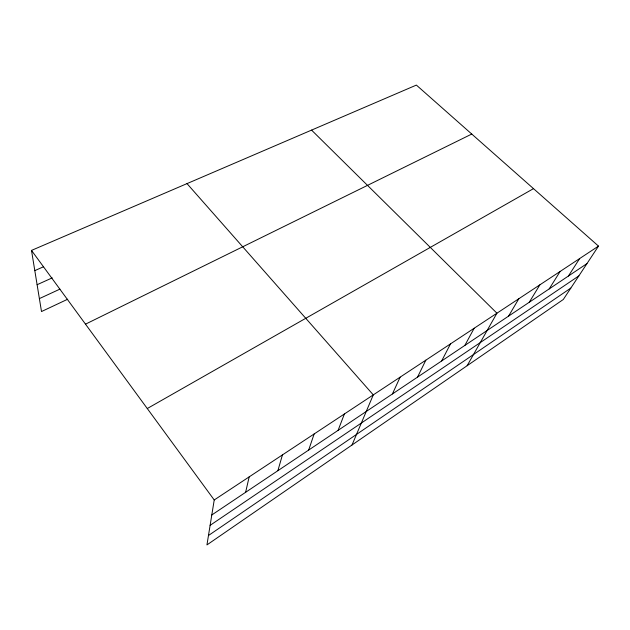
<?xml version="1.0" encoding="UTF-8"?>
<svg xmlns="http://www.w3.org/2000/svg" width="630" height="630" viewBox="0 0 630 630"><rect width="100%" height="100%" fill="white"/><g stroke="black" fill="none" stroke-linecap="round" stroke-linejoin="round"><path stroke-width="0.94" d="M31.5 250.409L214.224 499.968L206.947 544.911L563.307 299.478L598.5 246.109L416.375 85.089L31.5 250.409L41.501 311.551L67.709 299.218M245.621 492.313L249.165 476.878M277.877 470.697L282.437 454.907M308.668 450.072L314.142 433.96M338.097 430.353L344.397 413.973M352.012 445.001L373.291 394.884L187.008 183.613M392.411 393.955L400.129 377.157M417.533 377.134L425.841 360.171M441.646 360.966L450.513 343.878M464.83 345.437L474.185 328.23M467.145 365.707L496.936 313.204L311.566 130.111M508.591 316.118L518.813 298.754M529.263 302.266L539.863 284.847M549.195 288.91L560.133 271.459M568.41 276.034L579.663 258.552M208.467 535.516L570.827 288.067M210.113 525.349L578.868 275.885M211.79 514.978L586.963 263.6M214.224 499.968L598.5 246.109M147.278 408.531L533.492 188.638M85.499 324.166L471.768 134.056M39.383 298.612L59.913 289.131M37.115 284.713L52.203 277.885M34.808 270.624L43.635 266.711"/></g></svg>
